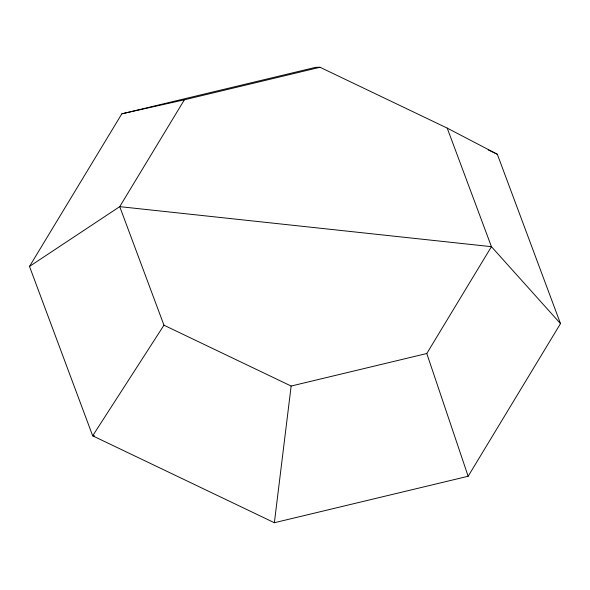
<?xml version="1.0" encoding="UTF-8"?>
<svg xmlns="http://www.w3.org/2000/svg" width="590" height="590" viewBox="0 0 590 590"><rect width="100%" height="100%" fill="white"/><g stroke="black" fill="none" stroke-linecap="round" stroke-linejoin="round"><path stroke-width="0.89" d="M274.372 522.725L291.143 386.044L426.791 353.513L491.433 246.672L447.213 128.111L320.023 67.275L315.628 67.341L121.85 113.811L29.5 266.437L92.674 435.818L274.372 522.725L468.15 476.263L560.5 323.63L497.326 154.256L447.213 128.111M320.023 67.275L184.382 99.799L119.733 206.64L29.5 266.437M560.5 323.63L491.433 246.672L119.733 206.64L163.961 325.201L92.674 435.818L94.518 435.774M121.85 113.811L184.382 99.799M488.196 149.89L497.326 154.256M163.961 325.201L291.143 386.044M426.791 353.513L468.15 476.263"/></g></svg>
